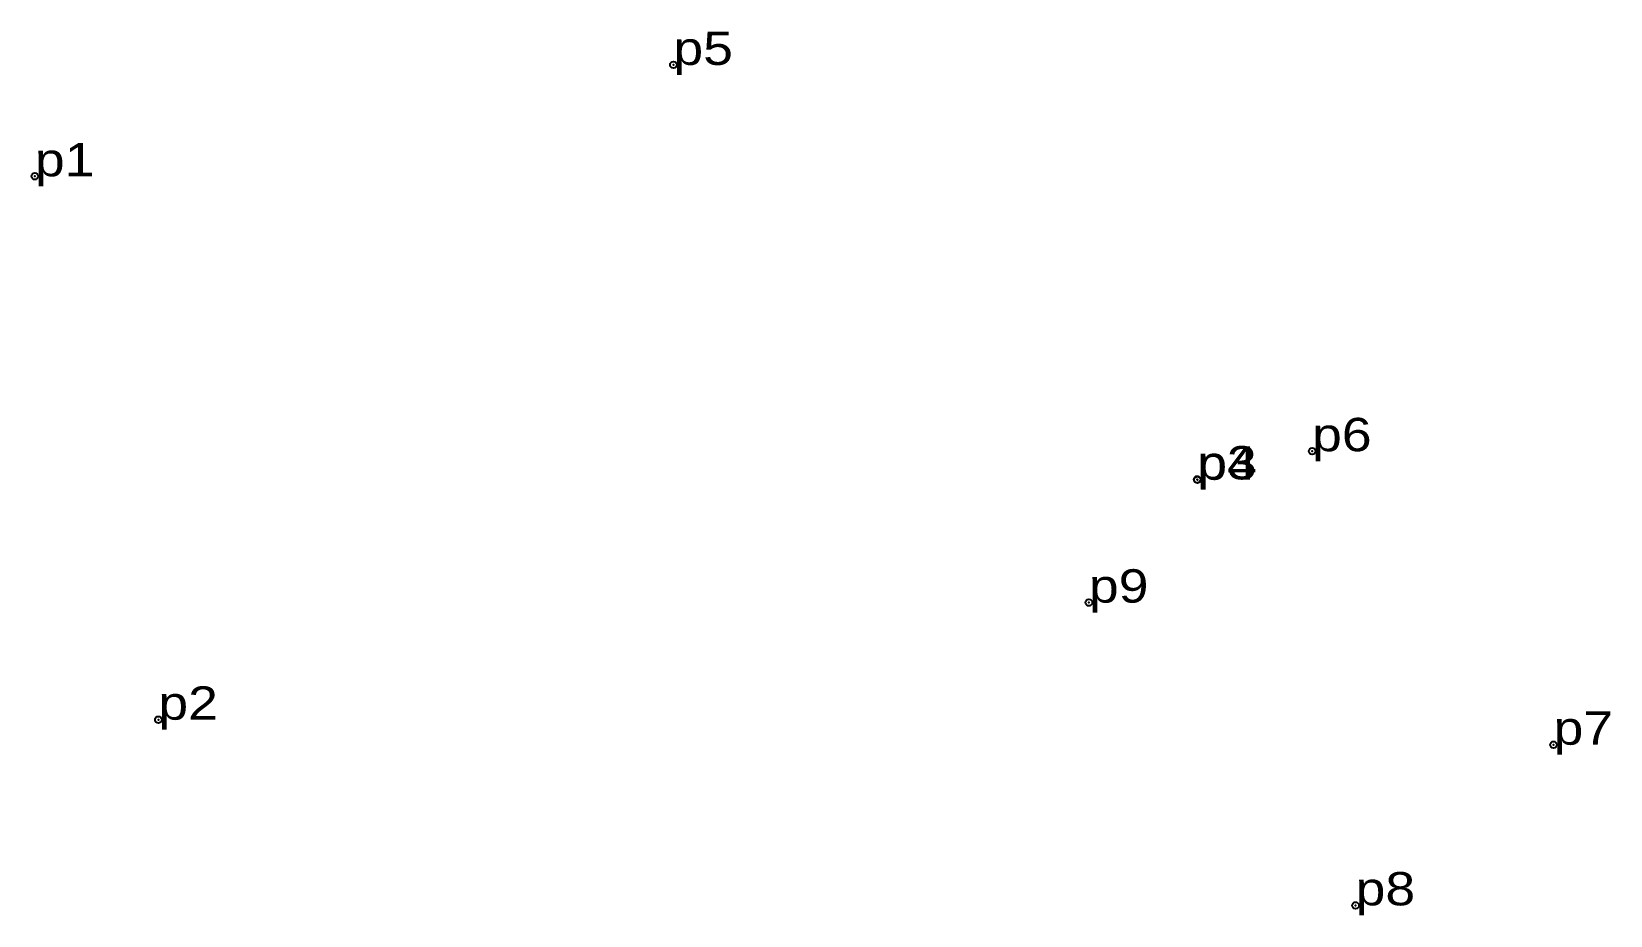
# Model space of a CAD drawing. Header units: metres. Extents: x 543281 to 549105, y 1829109 to 1837937.
# Drawn here: x 549019.4 to 549104.6, y 1837889.8 to 1837937.5 of the extents above; entities that cross this region are included whole.
import ezdxf

# ---------------------------------------------------------------- set-up
doc = ezdxf.new("R2010")
doc.units = ezdxf.units.M
doc.header["$LTSCALE"] = 0.72
doc.header["$PDMODE"] = 32
doc.header["$PDSIZE"] = 0.36
doc.layers.add('12', color=7, linetype='Continuous')
doc.layers.add('7', color=7, linetype='Continuous')

msp = doc.modelspace()

# ---------------------------------------------------------------- linework, layer by layer
at = {"layer": '7'}
for p in [(549054.08, 1837935.69), (549019.63, 1837929.68), (549088.54, 1837914.84), (549082.34, 1837913.32), (549082.35, 1837913.3), (549076.5, 1837906.67), (549026.29, 1837900.35), (549101.57, 1837899), (549090.89, 1837890.33)]:
    msp.add_point(p, dxfattribs=at)

# ---------------------------------------------------------------- texts
at = {"layer": '12', "width": 1.2}
for s, p in [('p5', (549054.08, 1837935.69)), ('p1', (549019.63, 1837929.68)), ('p6', (549088.54, 1837914.84)), ('p3', (549082.34, 1837913.32)), ('p4', (549082.35, 1837913.3)), ('p9', (549076.5, 1837906.67)), ('p2', (549026.29, 1837900.35)), ('p7', (549101.57, 1837899)), ('p8', (549090.89, 1837890.33))]:
    msp.add_text(s, height=1.8, dxfattribs=at).set_placement(p)

doc.saveas('drawing.dxf')
